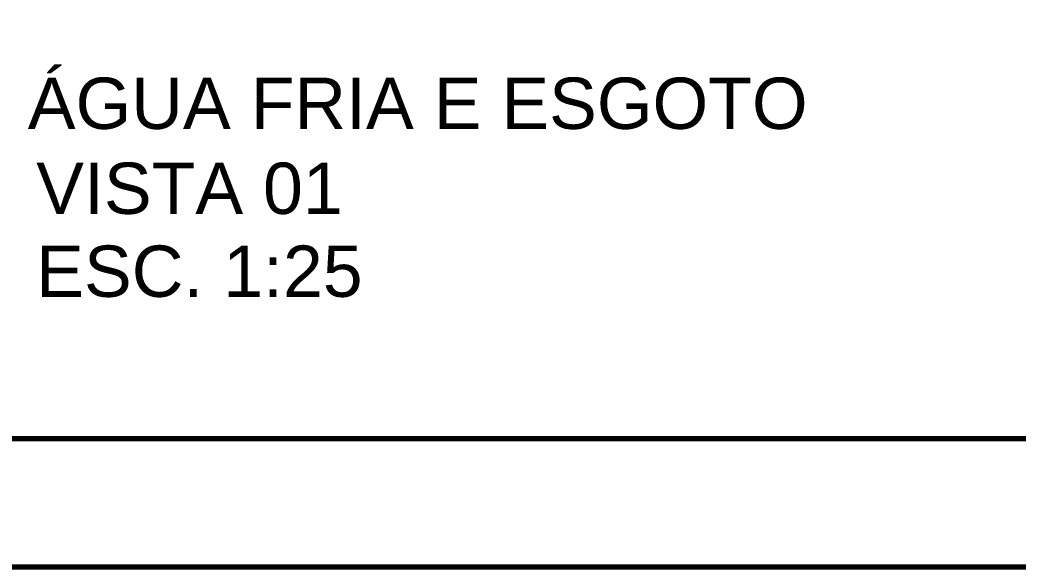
# Model space of a CAD drawing. Extents: x 41.9 to 126, y -21.3 to 38.1.
# Drawn here: x 86.86 to 94.65, y -21.25 to -16.99 of the extents above; entities that cross this region are included whole.
import ezdxf
from ezdxf.enums import TextEntityAlignment as Align

# ---------------------------------------------------------------- set-up
doc = ezdxf.new("R2010")
doc.units = 0
doc.layers.get('0').update_dxf_attribs({"linetype": 'CONTINUOUS'})
doc.layers.add('RIOPREN_0.70', color=7, linetype='CONTINUOUS', lineweight=70)
doc.layers.add('TEXTOS', color=7, linetype='CONTINUOUS')
doc.styles.add('ARIAL', font='arial.ttf')

# ---------------------------------------------------------------- blocks, each defined once
blk = doc.blocks.new('PRANCHA A1')
at = {"layer": 'RIOPREN_0.70', "linetype": 'Continuous'}
for points in [[(-84.1, 59.4), (0, 59.4), (0, 0), (-84.1, 0)], [(-81.5998, 1), (-81.5998, 58.4), (-1, 58.4), (-1, 1)]]:
    blk.add_lwpolyline(points, close=True, dxfattribs=at)

msp = doc.modelspace()

# ---------------------------------------------------------------- block references
msp.add_blockref('PRANCHA A1', (125.9585, -21.2502))

# ---------------------------------------------------------------- texts
at = {"layer": 'TEXTOS', "color": 7, "style": 'ARIAL'}
for s, p in [('ÁGUA FRIA E ESGOTO', (89.9627, -17.8346)), ('VISTA 01', (88.1816, -18.4973)), ('ESC. 1:25', (88.2593, -19.1438))]:
    msp.add_text(s, height=0.4, dxfattribs=at).set_placement(p, align=Align.CENTER)

doc.saveas('drawing.dxf')
